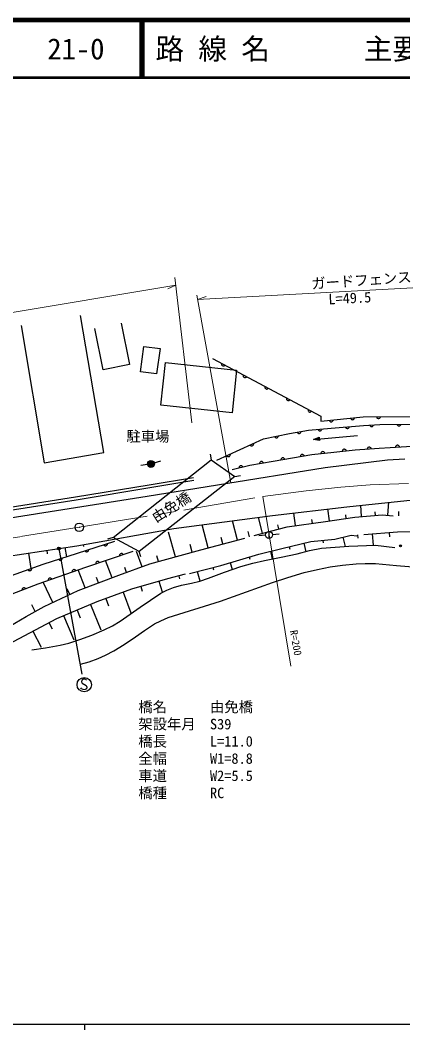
# Model space of a CAD drawing. Units: millimetres, scale not verified. Extents: x 40000 to 680000, y 20000 to 380000.
# Drawn here: x 156790 to 223540, y 204000 to 380000 of the extents above; entities that cross this region are included whole.
import ezdxf
from ezdxf.enums import TextEntityAlignment as Align

# ---------------------------------------------------------------- set-up
doc = ezdxf.new("R2010")
doc.units = ezdxf.units.MM
doc.header["$LTSCALE"] = 1000
doc.linetypes.add('CHAIN', pattern=[18.5, 12, -1.5, 3.5, -1.5])
for name, color, linetype, lineweight in [('M-BGD', 7, 'Continuous', 25), ('M-BGD-EXST', 7, 'Continuous', 25), ('M-BMK', 2, 'CHAIN', 13), ('M-BMK-SRVR', 3, 'Continuous', 25), ('M-STR-HTXT', 7, 'Continuous', 13), ('M-STR-STR1', 1, 'Continuous', 25), ('M-STR-STRC', 7, 'Continuous', 25), ('M-TTL', 2, 'Continuous', 140), ('M-TTL-BAND', 7, 'Continuous', 25), ('M-TTL-LINE', 7, 'Continuous', 50)]:
    doc.layers.add(name, color=color, linetype=linetype, lineweight=lineweight)
doc.layers.add('M-TTL-TXT', color=7, linetype='Continuous')
doc.styles.add('ＭＳ ゴシック', font='')
doc.styles.get('ＭＳ ゴシック').set_extended_font_data('MS Gothic')

msp = doc.modelspace()

# ---------------------------------------------------------------- linework, layer by layer
at = {"layer": 'M-BGD'}
for p, q in [((171362, 304611), (167322, 328511)), ((156955, 326759), (160995, 302859)), ((171267, 319022), (169789, 326262)), ((174389, 327201), (175866, 319961)), ((177797, 318709), (178388, 323141)), ((178388, 323141), (181185, 322768)), ((181185, 322768), (180594, 318336)), ((190332, 321025), (209211, 310979)), ((175866, 319961), (171267, 319022)), ((180594, 318336), (177797, 318709)), ((181333, 312869), (182131, 320319)), ((182131, 320319), (194541, 318989)), ((191911, 320185), (191897, 320098)), ((191897, 320098), (191901, 320016)), ((191901, 320016), (191930, 319921)), ((191930, 319921), (191972, 319851)), ((191972, 319851), (192033, 319787)), ((192033, 319787), (192132, 319735)), ((192132, 319735), (192219, 319720)), ((192219, 319720), (192300, 319724)), ((192300, 319724), (192395, 319753)), ((192395, 319753), (192465, 319795)), ((192465, 319795), (192529, 319856)), ((194541, 318989), (193743, 311540)), ((195687, 318176), (195672, 318088)), ((195672, 318088), (195676, 318007)), ((195676, 318007), (195705, 317912)), ((195705, 317912), (195747, 317842)), ((195747, 317842), (195808, 317778)), ((195808, 317778), (195907, 317725)), ((195907, 317725), (195995, 317711)), ((195995, 317711), (196076, 317715)), ((196076, 317715), (196171, 317744)), ((196171, 317744), (196241, 317786)), ((196241, 317786), (196305, 317847)), ((199463, 316166), (199448, 316079)), ((199448, 316079), (199452, 315998)), ((199452, 315998), (199481, 315903)), ((199481, 315903), (199523, 315833)), ((199523, 315833), (199584, 315769)), ((199584, 315769), (199683, 315716)), ((199683, 315716), (199770, 315701)), ((199770, 315701), (199852, 315706)), ((199852, 315706), (199946, 315735)), ((199946, 315735), (200016, 315777)), ((200016, 315777), (200081, 315838)), ((203238, 314157), (203224, 314070)), ((203224, 314070), (203228, 313988)), ((203228, 313988), (203257, 313894)), ((203257, 313894), (203299, 313824)), ((203299, 313824), (203360, 313760)), ((203360, 313760), (203459, 313707)), ((203459, 313707), (203546, 313692)), ((203546, 313692), (203627, 313696)), ((203627, 313696), (203722, 313725)), ((203722, 313725), (203792, 313767)), ((203792, 313767), (203856, 313828)), ((193743, 311540), (181333, 312869)), ((207014, 312148), (206999, 312061)), ((206999, 312061), (207003, 311979)), ((207003, 311979), (207032, 311885)), ((207032, 311885), (207074, 311815)), ((207074, 311815), (207135, 311750)), ((207135, 311750), (207234, 311698)), ((207234, 311698), (207322, 311683)), ((207322, 311683), (207403, 311687)), ((207403, 311687), (207498, 311716)), ((207498, 311716), (207568, 311758)), ((207568, 311758), (207632, 311819)), ((209211, 310979), (209211, 310103)), ((209211, 310103), (216627, 310844)), ((210717, 310253), (210753, 310172)), ((210753, 310172), (210802, 310107)), ((210802, 310107), (210878, 310044)), ((210878, 310044), (210952, 310009)), ((210952, 310009), (211038, 309990)), ((211038, 309990), (211150, 310001)), ((211150, 310001), (211231, 310037)), ((211231, 310037), (211296, 310086)), ((211296, 310086), (211359, 310163)), ((211359, 310163), (211394, 310236)), ((211394, 310236), (211413, 310323)), ((214425, 310624), (214461, 310543)), ((214461, 310543), (214510, 310478)), ((214510, 310478), (214586, 310415)), ((214586, 310415), (214660, 310380)), ((214660, 310380), (214747, 310361)), ((214747, 310361), (214858, 310372)), ((214858, 310372), (214939, 310408)), ((214939, 310408), (215004, 310457)), ((215004, 310457), (215067, 310533)), ((215067, 310533), (215102, 310607)), ((215102, 310607), (215121, 310694)), ((216627, 310844), (227311, 310918)), ((218948, 310860), (218977, 310777)), ((218977, 310777), (219019, 310707)), ((219019, 310707), (219090, 310637)), ((219090, 310637), (219160, 310596)), ((219160, 310596), (219244, 310568)), ((219244, 310568), (219356, 310569)), ((219356, 310569), (219440, 310598)), ((219440, 310598), (219510, 310640)), ((219510, 310640), (219579, 310711)), ((219579, 310711), (219621, 310781)), ((219621, 310781), (219648, 310865)), ((203764, 307976), (207108, 308516)), ((205091, 308190), (205132, 308112)), ((205132, 308112), (205184, 308049)), ((205184, 308049), (205264, 307991)), ((205538, 307965), (205617, 308006)), ((205617, 308006), (205679, 308058)), ((205679, 308058), (205737, 308138)), ((205737, 308138), (205767, 308214)), ((205767, 308214), (205782, 308302)), ((207108, 308516), (211046, 308893)), ((208729, 308671), (208764, 308590)), ((208764, 308590), (208813, 308524)), ((208813, 308524), (208889, 308461)), ((208889, 308461), (208963, 308426)), ((208963, 308426), (209049, 308406)), ((209049, 308406), (209161, 308417)), ((209161, 308417), (209242, 308453)), ((209242, 308453), (209307, 308501)), ((209307, 308501), (209370, 308578)), ((209370, 308578), (209405, 308652)), ((209405, 308652), (209425, 308738)), ((211046, 308893), (216701, 309374)), ((213524, 309104), (213559, 309023)), ((213559, 309023), (213607, 308956)), ((213607, 308956), (213683, 308893)), ((213683, 308893), (213756, 308857)), ((213756, 308857), (213842, 308836)), ((213842, 308836), (213954, 308845)), ((213954, 308845), (214035, 308880)), ((214035, 308880), (214101, 308928)), ((214101, 308928), (214165, 309004)), ((214165, 309004), (214201, 309077)), ((214201, 309077), (214222, 309163)), ((216701, 309374), (219505, 309536)), ((217754, 309435), (217786, 309352)), ((217786, 309352), (217832, 309285)), ((217832, 309285), (217906, 309219)), ((217906, 309219), (217978, 309181)), ((217978, 309181), (218064, 309158)), ((218064, 309158), (218176, 309164)), ((218176, 309164), (218258, 309197)), ((218258, 309197), (218325, 309243)), ((218325, 309243), (218391, 309317)), ((218391, 309317), (218429, 309389)), ((218429, 309389), (218452, 309475)), ((219505, 309536), (226248, 309590)), ((222526, 309560), (222555, 309476)), ((222555, 309476), (222598, 309406)), ((222598, 309406), (222668, 309337)), ((222668, 309337), (222739, 309296)), ((222739, 309296), (222823, 309268)), ((222823, 309268), (222935, 309269)), ((222935, 309269), (223019, 309298)), ((223019, 309298), (223088, 309340)), ((223088, 309340), (223158, 309411)), ((223158, 309411), (223199, 309481)), ((223199, 309481), (223226, 309565)), ((191089, 303284), (199233, 307005)), ((199233, 307005), (203764, 307976)), ((201156, 307417), (201201, 307341)), ((201201, 307341), (201257, 307282)), ((201257, 307282), (201340, 307228)), ((201340, 307228), (201417, 307201)), ((201417, 307201), (201505, 307192)), ((201505, 307192), (201615, 307215)), ((201615, 307215), (201691, 307260)), ((201691, 307260), (201751, 307316)), ((201751, 307316), (201805, 307399)), ((201805, 307399), (201831, 307476)), ((201831, 307476), (201841, 307564)), ((205264, 307991), (205340, 307961)), ((205340, 307961), (205428, 307947)), ((205428, 307947), (205538, 307965)), ((207967, 306917), (215637, 307591)), ((207967, 306917), (208939, 307283)), ((208988, 306726), (207967, 306917)), ((208246, 306941), (208906, 307200)), ((208941, 306802), (208246, 306941)), ((208406, 306956), (208873, 307117)), ((208894, 306878), (208406, 306956)), ((208645, 306977), (208841, 307034)), ((208848, 306954), (208645, 306977)), ((208841, 307034), (208848, 306954)), ((208873, 307117), (208894, 306878)), ((208906, 307200), (208941, 306802)), ((208939, 307283), (208988, 306726)), ((160995, 302859), (171362, 304611)), ((196879, 305929), (196939, 305865)), ((196939, 305865), (197006, 305818)), ((197006, 305818), (197099, 305784)), ((197099, 305784), (197180, 305775)), ((197180, 305775), (197268, 305784)), ((197268, 305784), (197370, 305831)), ((197370, 305831), (197435, 305891)), ((197435, 305891), (197481, 305958)), ((197481, 305958), (197516, 306051)), ((197525, 306132), (197515, 306220)), ((197516, 306051), (197525, 306132)), ((207683, 304287), (211480, 304676)), ((209235, 304542), (209216, 304456)), ((209269, 304616), (209235, 304542)), ((209331, 304694), (209269, 304616)), ((209396, 304743), (209331, 304694)), ((209476, 304780), (209396, 304743)), ((209587, 304792), (209476, 304780)), ((209674, 304774), (209587, 304792)), ((209748, 304739), (209674, 304774)), ((209825, 304678), (209748, 304739)), ((209875, 304613), (209825, 304678)), ((209912, 304532), (209875, 304613)), ((211480, 304676), (215206, 305114)), ((212996, 304956), (212978, 304869)), ((213030, 305030), (212996, 304956)), ((213092, 305107), (213030, 305030)), ((213157, 305156), (213092, 305107)), ((213238, 305193), (213157, 305156)), ((213349, 305206), (213238, 305193)), ((213436, 305187), (213349, 305206)), ((213510, 305153), (213436, 305187)), ((213587, 305091), (213510, 305153)), ((213636, 305026), (213587, 305091)), ((213673, 304945), (213636, 305026)), ((215206, 305114), (219392, 305373)), ((217350, 305339), (217328, 305253)), ((217387, 305411), (217350, 305339)), ((217453, 305486), (217387, 305411)), ((217520, 305532), (217453, 305486)), ((217602, 305565), (217520, 305532)), ((217713, 305573), (217602, 305565)), ((217799, 305550), (217713, 305573)), ((217872, 305513), (217799, 305550)), ((217946, 305448), (217872, 305513)), ((217993, 305381), (217946, 305448)), ((218026, 305299), (217993, 305381)), ((219392, 305373), (223276, 305632)), ((222291, 305662), (222268, 305577)), ((222328, 305735), (222291, 305662)), ((222393, 305809), (222328, 305735)), ((222460, 305856), (222393, 305809)), ((222542, 305889), (222460, 305856)), ((222654, 305896), (222542, 305889)), ((222740, 305874), (222654, 305896)), ((222812, 305837), (222740, 305874)), ((222887, 305771), (222812, 305837)), ((222933, 305704), (222887, 305771)), ((222967, 305622), (222933, 305704)), ((223276, 305632), (225088, 305761)), ((180173, 302821), (181317, 303182)), ((192806, 304069), (192867, 304004)), ((192867, 304004), (192934, 303958)), ((192934, 303958), (193027, 303923)), ((193027, 303923), (193108, 303914)), ((193108, 303914), (193196, 303923)), ((193196, 303923), (193298, 303970)), ((193298, 303970), (193363, 304030)), ((193363, 304030), (193409, 304098)), ((193409, 304098), (193443, 304190)), ((193453, 304271), (193443, 304360)), ((193443, 304190), (193453, 304271)), ((196852, 302432), (200908, 303122)), ((198549, 302806), (198535, 302718)), ((198579, 302882), (198549, 302806)), ((198636, 302963), (198579, 302882)), ((198698, 303016), (198636, 302963)), ((198776, 303057), (198698, 303016)), ((198886, 303076), (198776, 303057)), ((198974, 303063), (198886, 303076)), ((199050, 303033), (198974, 303063)), ((199131, 302976), (199050, 303033)), ((199184, 302914), (199131, 302976)), ((199225, 302836), (199184, 302914)), ((200908, 303122), (204317, 303683)), ((202282, 303433), (202268, 303346)), ((202312, 303509), (202282, 303433)), ((202369, 303590), (202312, 303509)), ((202432, 303642), (202369, 303590)), ((202510, 303684), (202432, 303642)), ((202620, 303702), (202510, 303684)), ((202708, 303688), (202620, 303702)), ((202784, 303658), (202708, 303688)), ((202864, 303600), (202784, 303658)), ((202917, 303538), (202864, 303600)), ((202958, 303459), (202917, 303538)), ((204317, 303683), (207683, 304287)), ((205668, 304011), (205656, 303923)), ((205697, 304087), (205668, 304011)), ((205754, 304169), (205697, 304087)), ((205815, 304222), (205754, 304169)), ((205893, 304265), (205815, 304222)), ((206003, 304284), (205893, 304265)), ((206091, 304272), (206003, 304284)), ((206167, 304243), (206091, 304272)), ((206249, 304186), (206167, 304243)), ((206302, 304125), (206249, 304186)), ((206345, 304047), (206302, 304125)), ((179006, 302555), (177819, 302386)), ((193745, 301655), (196852, 302432)), ((194966, 302047), (194959, 301959)), ((194990, 302125), (194966, 302047)), ((195041, 302210), (194990, 302125)), ((195099, 302267), (195041, 302210)), ((195173, 302315), (195099, 302267)), ((195282, 302342), (195173, 302315)), ((195370, 302335), (195282, 302342)), ((195448, 302312), (195370, 302335)), ((195533, 302261), (195448, 302312)), ((195591, 302203), (195533, 302261)), ((195638, 302128), (195591, 302203)), ((179309, 299016), (186998, 300308)), ((179391, 298523), (187081, 299814)), ((166452, 296902), (179309, 299016)), ((166532, 296408), (179391, 298523)), ((152602, 294702), (166452, 296902)), ((152680, 294208), (166532, 296408)), ((213750, 295195), (228113, 296705)), ((220904, 293695), (221079, 295965)), ((200805, 293644), (213750, 295195)), ((204836, 291890), (204521, 294089)), ((210735, 292732), (210440, 294798)), ((216357, 293466), (216189, 295451)), ((218750, 293668), (218698, 294278)), ((222838, 293621), (222838, 294380)), ((183598, 291364), (192430, 292578)), ((192430, 292578), (200805, 293644)), ((194717, 289356), (193846, 292722)), ((199063, 290566), (198350, 293319)), ((203361, 291679), (210036, 292623)), ((207785, 292311), (207694, 292951)), ((210036, 292623), (215160, 293364)), ((213685, 293154), (213599, 293753)), ((215160, 293364), (219947, 293769)), ((219947, 293769), (221860, 293621)), ((166678, 288387), (183598, 291364)), ((183862, 286463), (182670, 290752)), ((189575, 288026), (188542, 292019)), ((196816, 289942), (196532, 290857)), ((197630, 290196), (200462, 290937)), ((200193, 290870), (200193, 289670)), ((200462, 290937), (203361, 291679)), ((200791, 290325), (201986, 290436)), ((201928, 291308), (201742, 292027)), ((216737, 290370), (222617, 290801)), ((218207, 290477), (218353, 288493)), ((221147, 290693), (221202, 289943)), ((222617, 290801), (229510, 290888)), ((166782, 287116), (173322, 289206)), ((172001, 288622), (172019, 288702)), ((172019, 288702), (172020, 288790)), ((188290, 287693), (196003, 289689)), ((192146, 288691), (191861, 289795)), ((199596, 290212), (198402, 290096)), ((202455, 287905), (207514, 289129)), ((206249, 288823), (206611, 287329)), ((207514, 289129), (211667, 289507)), ((209591, 289318), (209627, 288912)), ((211667, 289507), (214526, 290208)), ((213097, 289857), (213492, 288245)), ((214526, 290208), (215497, 290100)), ((215632, 290289), (215674, 289711)), ((154327, 286499), (166678, 288387)), ((158245, 287099), (158671, 284405)), ((160817, 285161), (166782, 287116)), ((161421, 287602), (161522, 286962)), ((164597, 288105), (164855, 286474)), ((167773, 288607), (167827, 288269)), ((168084, 287532), (168136, 287460)), ((168136, 287460), (168197, 287407)), ((168197, 287407), (168285, 287361)), ((168251, 284666), (176492, 287425)), ((168285, 287361), (168365, 287343)), ((168365, 287343), (168453, 287341)), ((168453, 287341), (168560, 287376)), ((168560, 287376), (168631, 287428)), ((168631, 287428), (168685, 287489)), ((168685, 287489), (168731, 287577)), ((168731, 287577), (168749, 287657)), ((168749, 287657), (168750, 287745)), ((171354, 288577), (171406, 288506)), ((171406, 288506), (171467, 288452)), ((171467, 288452), (171555, 288406)), ((171555, 288406), (171635, 288388)), ((171635, 288388), (171723, 288386)), ((171723, 288386), (171830, 288421)), ((171830, 288421), (171901, 288473)), ((171901, 288473), (171955, 288534)), ((171955, 288534), (172001, 288622)), ((174162, 286881), (174117, 286792)), ((174215, 286943), (174162, 286881)), ((174285, 286996), (174215, 286943)), ((174392, 287032), (174285, 286996)), ((174480, 287032), (174392, 287032)), ((174560, 287014), (174480, 287032)), ((174649, 286970), (174560, 287014)), ((174711, 286917), (174649, 286970)), ((174764, 286846), (174711, 286917)), ((178072, 284733), (177095, 287402)), ((179434, 285232), (188290, 287693)), ((186814, 287283), (186451, 288587)), ((191775, 284938), (198409, 286934)), ((198409, 286934), (202455, 287905)), ((200432, 287419), (200756, 286069)), ((202345, 286366), (205118, 286993)), ((203720, 288211), (203827, 287768)), ((205118, 286993), (207252, 287538)), ((207252, 287538), (209346, 287951)), ((209346, 287951), (214101, 288289)), ((214101, 288289), (218757, 288513)), ((218757, 288513), (222128, 288092)), ((151445, 281858), (160817, 285161)), ((163467, 286030), (163520, 285959)), ((163520, 285959), (163581, 285905)), ((163581, 285905), (163670, 285860)), ((163670, 285860), (163749, 285842)), ((163749, 285842), (163838, 285842)), ((163838, 285842), (163944, 285877)), ((163944, 285877), (164015, 285929)), ((164015, 285929), (164069, 285991)), ((164069, 285991), (164113, 286080)), ((164113, 286080), (164132, 286159)), ((164132, 286159), (164132, 286248)), ((169997, 285413), (169979, 285333)), ((169979, 285333), (169979, 285245)), ((170041, 285502), (169997, 285413)), ((170094, 285564), (170041, 285502)), ((170165, 285617), (170094, 285564)), ((170271, 285652), (170165, 285617)), ((170359, 285653), (170271, 285652)), ((170439, 285635), (170359, 285653)), ((170528, 285591), (170439, 285635)), ((170590, 285538), (170528, 285591)), ((170643, 285467), (170590, 285538)), ((172809, 282796), (171680, 285814)), ((173986, 283236), (179434, 285232)), ((174117, 286792), (174100, 286712)), ((174100, 286712), (174100, 286624)), ((180910, 285642), (180632, 286643)), ((193434, 285437), (193787, 284263)), ((195264, 284765), (197384, 285355)), ((196751, 286435), (196861, 286070)), ((197384, 285355), (199396, 285812)), ((199396, 285812), (202345, 286366)), ((213017, 285005), (215378, 285234)), ((215378, 285234), (216979, 285315)), ((216979, 285315), (218777, 285299)), ((218777, 285299), (222412, 284929)), ((158144, 284219), (158198, 284149)), ((158198, 284149), (158261, 284097)), ((158261, 284097), (158350, 284054)), ((158350, 284054), (158430, 284038)), ((158430, 284038), (158519, 284040)), ((158519, 284040), (158624, 284077)), ((158624, 284077), (158694, 284131)), ((158694, 284131), (158746, 284194)), ((158746, 284194), (158789, 284283)), ((158789, 284283), (158805, 284363)), ((158805, 284363), (158804, 284452)), ((159926, 281721), (168251, 284666)), ((165854, 283982), (165838, 283902)), ((165838, 283902), (165839, 283813)), ((165897, 284071), (165854, 283982)), ((165949, 284134), (165897, 284071)), ((166019, 284188), (165949, 284134)), ((166124, 284226), (166019, 284188)), ((166213, 284227), (166124, 284226)), ((166293, 284211), (166213, 284227)), ((166382, 284169), (166293, 284211)), ((166445, 284117), (166382, 284169)), ((166499, 284047), (166445, 284117)), ((168098, 281034), (166916, 284194)), ((175348, 283735), (175025, 284619)), ((182571, 282682), (185626, 283482)), ((186327, 283536), (191775, 284938)), ((187689, 283886), (188108, 282259)), ((189622, 282718), (192426, 283792)), ((190413, 284587), (190519, 284175)), ((192426, 283792), (195264, 284765)), ((203456, 282858), (206337, 283696)), ((206337, 283696), (208670, 284267)), ((208670, 284267), (210839, 284691)), ((210839, 284691), (213017, 285005)), ((222412, 284929), (226067, 284668)), ((155404, 279995), (159926, 281721)), ((162471, 278490), (160797, 282029)), ((161692, 282509), (161675, 282429)), ((161675, 282429), (161677, 282341)), ((161734, 282598), (161692, 282509)), ((161786, 282661), (161734, 282598)), ((161856, 282716), (161786, 282661)), ((161962, 282753), (161856, 282716)), ((162050, 282755), (161962, 282753)), ((162130, 282739), (162050, 282755)), ((162220, 282696), (162130, 282739)), ((162283, 282644), (162220, 282696)), ((162337, 282574), (162283, 282644)), ((166921, 280593), (173986, 283236)), ((170454, 281915), (170106, 282845)), ((176260, 280848), (182571, 282682)), ((180993, 282223), (181537, 280349)), ((184449, 283109), (184565, 282600)), ((184927, 281486), (186690, 281874)), ((186690, 281874), (188101, 282224)), ((188101, 282224), (189622, 282718)), ((191735, 278731), (200779, 281972)), ((200779, 281972), (203456, 282858)), ((157115, 280778), (157101, 280697)), ((157101, 280697), (157106, 280609)), ((157154, 280869), (157115, 280778)), ((157204, 280933), (157154, 280869)), ((157272, 280990), (157204, 280933)), ((157376, 281031), (157272, 280990)), ((157464, 281036), (157376, 281031)), ((157545, 281023), (157464, 281036)), ((157636, 280983), (157545, 281023)), ((157700, 280934), (157636, 280983)), ((157757, 280866), (157700, 280934)), ((160987, 277788), (166921, 280593)), ((165437, 279892), (164978, 280863)), ((170219, 278636), (176260, 280848)), ((174749, 280295), (176080, 276660)), ((177734, 277698), (181328, 280096)), ((177837, 281306), (178080, 280471)), ((181328, 280096), (182401, 280636)), ((182401, 280636), (183510, 281081)), ((183510, 281081), (184927, 281486)), ((163207, 275723), (170219, 278636)), ((169050, 278151), (170879, 273747)), ((171729, 279189), (172189, 277933)), ((182599, 275849), (191735, 278731)), ((157859, 276062), (160987, 277788)), ((159423, 276925), (158794, 278066)), ((166713, 277180), (167270, 275839)), ((174260, 275235), (177734, 277698)), ((150955, 272071), (157859, 276062)), ((154738, 271247), (163207, 275723)), ((161795, 274977), (162371, 273888)), ((164375, 276209), (166140, 271960)), ((172875, 274438), (174260, 275235)), ((178477, 273635), (180238, 274768)), ((180238, 274768), (181305, 275312)), ((181305, 275312), (182599, 275849)), ((158973, 273485), (160453, 270685)), ((167210, 272029), (169276, 272803)), ((169276, 272803), (171438, 273729)), ((171438, 273729), (172875, 274438)), ((176910, 272507), (178477, 273635)), ((163745, 271032), (165302, 271426)), ((165302, 271426), (167210, 272029)), ((173104, 270049), (174924, 271162)), ((174924, 271162), (176910, 272507)), ((158808, 270235), (161190, 270564)), ((161190, 270564), (163745, 271032)), ((170415, 268711), (171691, 269288)), ((171691, 269288), (173104, 270049)), ((167293, 267756), (168840, 268171)), ((168840, 268171), (170415, 268711))]:
    msp.add_line(p, q, dxfattribs=at)
for centre, radius in [((179600, 302640), 600), ((179600, 302640), 528), ((179600, 302640), 456), ((179600, 302640), 384), ((179600, 302640), 312), ((179600, 302640), 240), ((179600, 302640), 168), ((179600, 302640), 96), ((179600, 302640), 24), ((200193, 290270), 600), ((223135, 288364), 150), ((223135, 288364), 90), ((223135, 288364), 30)]:
    msp.add_circle(centre, radius, dxfattribs=at)
at = {"layer": 'M-BGD-EXST'}
for p, q in [((163561, 287910), (167564, 265969)), ((167562, 264959), (167512, 264659)), ((167512, 264659), (167612, 264409)), ((167862, 265109), (167562, 264959)), ((167612, 264409), (168312, 264009)), ((168062, 265109), (167862, 265109)), ((168262, 265059), (168062, 265109)), ((168362, 264959), (168262, 265059)), ((168312, 264009), (168412, 263759)), ((167462, 263459), (167362, 263609)), ((167762, 263309), (167462, 263459)), ((168362, 263459), (168112, 263309)), ((168412, 263759), (168362, 263459))]:
    msp.add_line(p, q, dxfattribs=at)
for centre, radius in [((163561, 287910), 250), ((163561, 287910), 150), ((163561, 287910), 50), ((167962, 264159), 1250)]:
    msp.add_circle(centre, radius, dxfattribs=at)
at = {"layer": 'M-BMK'}
for p, q in [((217851, 298981), (224526, 299251)), ((199108, 296967), (206659, 297970)), ((206659, 297970), (212727, 298577)), ((212727, 298577), (217851, 298981)), ((185893, 294674), (199108, 296967)), ((167107, 291596), (185893, 294674)), ((156871, 289981), (167107, 291596)), ((139945, 287210), (156871, 289981))]:
    msp.add_line(p, q, dxfattribs=at)
at = {"layer": 'M-BMK-SRVR'}
for radius in [750, 30]:
    msp.add_circle((167107, 291596), radius, dxfattribs=at)
at = {"layer": 'M-STR-HTXT'}
for p, q in [((183786, 335174), (186736, 309806)), ((187745, 331325), (244824, 334407)), ((92660, 318518), (183946, 333804)), ((183946, 333804), (182536, 333142)), ((187608, 332077), (193564, 299369)), ((187745, 331325), (189220, 331825)), ((204003, 267369), (199108, 296967)), ((168112, 263309), (167762, 263309))]:
    msp.add_line(p, q, dxfattribs=at)
at = {"layer": 'M-STR-STR1'}
for p, q in [((172982, 289811), (190107, 303363)), ((189937, 304348), (190107, 303363)), ((190107, 303363), (194220, 300464)), ((194220, 300464), (177567, 287384)), ((194220, 300464), (195205, 300634)), ((172982, 289811), (172026, 289517)), ((177567, 287384), (172982, 289811)), ((177861, 286428), (177567, 287384))]:
    msp.add_line(p, q, dxfattribs=at)
at = {"layer": 'M-STR-STRC'}
for p, q in [((209982, 302019), (220887, 303366)), ((220887, 303366), (223908, 303528)), ((191188, 298985), (209982, 302019)), ((178959, 297019), (191188, 298985)), ((150454, 292513), (178959, 297019))]:
    msp.add_line(p, q, dxfattribs=at)
at = {"layer": 'M-TTL'}
msp.add_line((680000, 380000), (40000, 380000), dxfattribs=at)
at = {"layer": 'M-TTL-BAND'}
for p, q in [((40000, 205000), (579000, 205000)), ((168000, 205000), (168000, 204000))]:
    msp.add_line(p, q, dxfattribs=at)
at = {"layer": 'M-TTL-LINE'}
for p, q in [((177750, 380000), (177750, 370000)), ((178250, 380000), (178250, 370000)), ((40000, 370000), (680000, 370000))]:
    msp.add_line(p, q, dxfattribs=at)

# ---------------------------------------------------------------- texts
at = {"layer": 'M-BGD', "style": 'ＭＳ ゴシック'}
msp.add_text('駐車場', height=1833, dxfattribs=at).set_placement((175321, 305989), align=Align.BOTTOM_LEFT)
at = {"layer": 'M-STR-HTXT', "style": 'ＭＳ ゴシック'}
for s, height, rotation, p in [('ガードフェンス', 1833, 4, (207687, 332594)), ('L=49.5', 1833, 3, (210631, 329897)), ('R=200', 1320, 280, (203453, 273492))]:
    msp.add_text(s, height=height, rotation=rotation, dxfattribs=at).set_placement(p, align=Align.BOTTOM_LEFT)
for s, p in [('橋名\u3000\u3000\u3000由免橋', (177396, 258825)), ('架設年月\u3000S39', (177396, 255825)), ('橋長\u3000\u3000\u3000L=11.0', (177396, 252825)), ('全幅\u3000\u3000\u3000W1=8.8', (177396, 249825)), ('車道\u3000\u3000\u3000W2=5.5', (177396, 246825)), ('橋種\u3000\u3000\u3000RC', (177396, 243825))]:
    msp.add_text(s, height=1833, dxfattribs=at).set_placement(p, align=Align.BOTTOM_LEFT)
at = {"layer": 'M-STR-STR1', "style": 'ＭＳ ゴシック'}
msp.add_text('由免橋', height=1833, rotation=32.395, dxfattribs=at).set_placement((180759, 291885), align=Align.BOTTOM_LEFT)
at = {"layer": 'M-TTL-TXT', "style": 'ＭＳ ゴシック'}
for s, p in [('21-0', (161521, 375000)), ('路 線 名', (180380, 375000)), ('主要地方道 光柳井線', (216734, 375000))]:
    msp.add_text(s, height=3666, dxfattribs=at).set_placement(p, align=Align.MIDDLE_LEFT)

doc.saveas('drawing.dxf')
